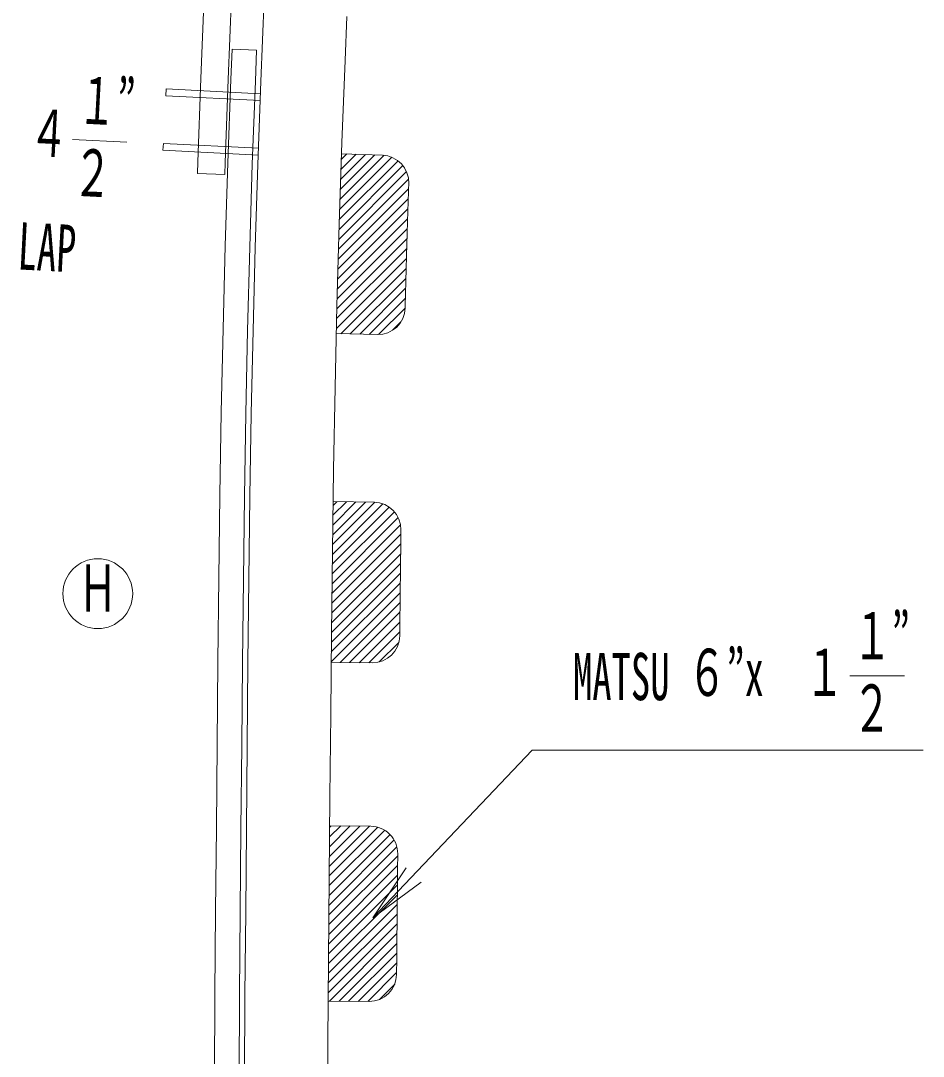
# Model space of a CAD drawing. Units: millimetres, scale not verified. Extents: x -8222 to 8222, y -5815 to 5815.
# Drawn here: x -4839 to -3999, y -1178 to -214 of the extents above; entities that cross this region are included whole.
import ezdxf
from ezdxf.enums import TextEntityAlignment as Align

# ---------------------------------------------------------------- set-up
doc = ezdxf.new("R2010")
doc.units = ezdxf.units.MM
doc.header["$LTSCALE"] = 20
doc.layers.add('0-0_0', color=3, linetype='Continuous', lineweight=18)
doc.layers.add('0-2_寸法', color=2, linetype='Continuous', lineweight=18)
doc.styles.add('ＭＳ ゴシック', font='')
doc.styles.get('ＭＳ ゴシック').set_extended_font_data('MS Gothic')

msp = doc.modelspace()

# ---------------------------------------------------------------- linework, layer by layer
at = {"layer": '0-0_0'}
for p, q in [((-4642.11, -240.93), (-4619.27, -241.83)), ((-4703.47, -277.82), (-4703.8, -284.17)), ((-4615.75, -282.33), (-4703.47, -277.82)), ((-4615.99, -288.67), (-4703.8, -284.17)), ((-4706.08, -328.56), (-4706.4, -334.9)), ((-4617.88, -339.44), (-4706.4, -334.9)), ((-4617.65, -333.09), (-4706.08, -328.56)), ((-4542.35, -399.38), (-4487.7, -344.73)), ((-4542.04, -390.09), (-4493.39, -341.45)), ((-4541.73, -380.8), (-4500.57, -339.64)), ((-4541.42, -371.51), (-4509.18, -339.27)), ((-4541.11, -362.22), (-4517.86, -338.97)), ((-4540.8, -352.93), (-4526.53, -338.66)), ((-4540.49, -343.63), (-4535.2, -338.35)), ((-4540.33, -338.17), (-4502.23, -339.52)), ((-4674.36, -356.62), (-4648.99, -357.42)), ((-4542.88, -417.87), (-4479.82, -354.81)), ((-4542.63, -408.64), (-4483.18, -349.19)), ((-4543.13, -427.11), (-4477.91, -361.88)), ((-4543.39, -436.34), (-4477.91, -370.87)), ((-4543.64, -445.57), (-4478.22, -380.15)), ((-4543.89, -454.81), (-4478.52, -389.43)), ((-4544.15, -464.04), (-4478.81, -398.7)), ((-4544.4, -473.27), (-4479.09, -407.96)), ((-4544.64, -482.49), (-4479.37, -417.22)), ((-4544.85, -491.68), (-4479.63, -426.47)), ((-4545.05, -500.86), (-4479.9, -435.71)), ((-4540.94, -505.73), (-4480.15, -444.95)), ((-4532.16, -505.93), (-4480.4, -454.17)), ((-4523.38, -506.13), (-4480.64, -463.4)), ((-4514.6, -506.34), (-4480.88, -472.61)), ((-4505.79, -506.51), (-4481.11, -481.83)), ((-4492.83, -502.52), (-4485.1, -494.79)), ((-4545.2, -505.63), (-4507.09, -506.51)), ((-4548.77, -711.13), (-4501.73, -664.09)), ((-4548.64, -702.02), (-4509.23, -662.61)), ((-4548.51, -692.91), (-4518.07, -662.47)), ((-4548.38, -683.8), (-4526.92, -662.34)), ((-4548.25, -674.69), (-4535.77, -662.21)), ((-4548.12, -665.58), (-4544.62, -662.08)), ((-4548.1, -662.03), (-4509.99, -662.59)), ((-4548.98, -729.3), (-4491.1, -671.42)), ((-4548.87, -720.21), (-4495.82, -667.16)), ((-4549.19, -747.47), (-4485.34, -683.62)), ((-4549.08, -738.38), (-4487.54, -676.84)), ((-4549.29, -756.55), (-4485.02, -692.28)), ((-4549.4, -765.64), (-4485.14, -701.38)), ((-4549.5, -774.72), (-4485.26, -710.48)), ((-4549.61, -783.81), (-4485.37, -719.57)), ((-4549.69, -792.88), (-4485.48, -728.66)), ((-4549.78, -801.94), (-4485.59, -737.75)), ((-4549.87, -811.01), (-4485.7, -746.84)), ((-4541.61, -811.73), (-4485.8, -755.92)), ((-4532.72, -811.82), (-4485.9, -765)), ((-4523.82, -811.91), (-4486, -774.08)), ((-4514.93, -811.99), (-4486.1, -783.16)), ((-4505.17, -811.22), (-4486.94, -792.99)), ((-4549.89, -811.65), (-4511.78, -812.03)), ((-4551.44, -983.21), (-4532.17, -963.94)), ((-4551.36, -974.15), (-4541.07, -963.86)), ((-4551.28, -965.08), (-4549.97, -963.78)), ((-4551.26, -963.77), (-4513.16, -964.11)), ((-4551.86, -1028.53), (-4495.15, -971.82)), ((-4551.77, -1019.46), (-4500.14, -967.83)), ((-4551.69, -1010.39), (-4506.38, -965.09)), ((-4551.6, -1001.33), (-4514.37, -964.1)), ((-4551.52, -992.27), (-4523.27, -964.02)), ((-4551.94, -1037.59), (-4491.31, -976.96)), ((-4552.11, -1055.72), (-4488.01, -991.62)), ((-4552.03, -1046.66), (-4488.74, -983.37)), ((-4552.2, -1064.79), (-4488.09, -1000.68)), ((-4552.29, -1073.86), (-4488.18, -1009.75)), ((-4552.37, -1082.92), (-4488.27, -1018.82)), ((-4552.45, -1091.98), (-4488.36, -1027.89)), ((-4552.51, -1101.02), (-4488.44, -1036.95)), ((-4552.57, -1110.07), (-4488.53, -1046.02)), ((-4552.64, -1119.11), (-4488.62, -1055.09)), ((-4551.52, -1126.97), (-4488.71, -1064.16)), ((-4542.6, -1127.03), (-4488.79, -1073.22)), ((-4533.69, -1127.1), (-4488.87, -1082.29)), ((-4524.77, -1127.16), (-4488.95, -1091.35)), ((-4515.86, -1127.23), (-4489.03, -1100.41)), ((-4505.1, -1125.46), (-4490.83, -1111.18)), ((-4552.74, -1126.96), (-4514.63, -1127.24))]:
    msp.add_line(p, q, dxfattribs=at)
for points in [[(-4645.47, 351.72), (-4652.23, 274.45), (-4657.52, 197.07), (-4660.63, 119.57), (-4662.28, 42.02), (-4663.54, -35.54), (-4665.4, -113.08), (-4668.1, -190.6), (-4671.13, -268.11), (-4674.01, -345.62), (-4674.36, -356.62)], [(-4620.17, 349.43), (-4626.92, 272.32), (-4632.19, 195.1), (-4635.27, 117.76), (-4636.91, 40.38), (-4638.16, -37.01), (-4640.03, -114.39), (-4642.72, -191.75), (-4645.75, -269.09), (-4648.65, -346.44), (-4648.99, -357.42)], [(-4612.29, -193.65), (-4615.33, -270.92), (-4618.21, -348.16), (-4620.63, -425.42), (-4622.62, -502.68), (-4624.23, -579.96), (-4625.51, -657.25), (-4626.54, -734.55), (-4627.36, -811.86), (-4628.08, -889.17), (-4628.75, -966.48), (-4629.47, -1043.8), (-4630.17, -1121.1), (-4630.49, -1198.38)], [(-4535.44, -210.42), (-4537.03, -251.52), (-4539.95, -327.58), (-4542.49, -403.65), (-4544.58, -479.74), (-4546.28, -555.84), (-4547.64, -631.94), (-4548.73, -708.05), (-4549.61, -784.16), (-4550.35, -860.28), (-4551.02, -936.39), (-4551.71, -1012.51), (-4552.42, -1088.62), (-4552.96, -1164.74), (-4552.87, -1240.85)], [(-4642.11, -240.93), (-4643.22, -269.19), (-4646.11, -346.53), (-4648.54, -423.87), (-4650.53, -501.24), (-4652.15, -578.61), (-4653.43, -655.99), (-4654.46, -733.38), (-4655.3, -810.77), (-4656.02, -888.17), (-4656.7, -965.57), (-4657.4, -1042.97), (-4658.11, -1120.36), (-4658.43, -1197.74), (-4657.91, -1275.11), (-4657.47, -1296.32)], [(-4619.27, -241.83), (-4620.4, -270.72), (-4623.29, -347.99), (-4625.71, -425.27), (-4627.7, -502.57), (-4629.31, -579.87), (-4630.59, -657.18), (-4631.62, -734.49), (-4632.44, -811.81), (-4633.16, -889.12), (-4633.83, -966.44), (-4634.55, -1043.75), (-4635.25, -1121.07), (-4635.57, -1198.39), (-4635.05, -1275.71), (-4634.63, -1295.85)], [(-4477.74, -365.76), (-4477.78, -366.92), (-4477.82, -368.08), (-4477.86, -369.24), (-4477.9, -370.4), (-4477.94, -371.56), (-4477.98, -372.72), (-4478.01, -373.88), (-4478.05, -375.04), (-4478.09, -376.2), (-4478.13, -377.36), (-4478.17, -378.52), (-4478.2, -379.68), (-4478.24, -380.84), (-4478.28, -382), (-4478.32, -383.16), (-4478.35, -384.32), (-4478.39, -385.48), (-4478.43, -386.64), (-4478.47, -387.8), (-4478.5, -388.96), (-4478.54, -390.12), (-4478.58, -391.27), (-4478.61, -392.43), (-4478.65, -393.59), (-4478.69, -394.75), (-4478.72, -395.91), (-4478.76, -397.07), (-4478.79, -398.23), (-4478.83, -399.39), (-4478.87, -400.55), (-4478.9, -401.71), (-4478.94, -402.87), (-4478.97, -404.03), (-4479.01, -405.19), (-4479.04, -406.35), (-4479.08, -407.51), (-4479.11, -408.67), (-4479.15, -409.83), (-4479.18, -410.99)], [(-4479.18, -410.99), (-4479.22, -412.15), (-4479.25, -413.31), (-4479.29, -414.47), (-4479.32, -415.63), (-4479.35, -416.79), (-4479.39, -417.95), (-4479.42, -419.11), (-4479.46, -420.27), (-4479.49, -421.43), (-4479.52, -422.59), (-4479.56, -423.75), (-4479.59, -424.91), (-4479.62, -426.07), (-4479.66, -427.23), (-4479.69, -428.39), (-4479.72, -429.55), (-4479.76, -430.71), (-4479.79, -431.87), (-4479.82, -433.03), (-4479.85, -434.19), (-4479.89, -435.35), (-4479.92, -436.51), (-4479.95, -437.67), (-4479.98, -438.83), (-4480.02, -439.99), (-4480.05, -441.15), (-4480.08, -442.31), (-4480.11, -443.47), (-4480.14, -444.63), (-4480.17, -445.79), (-4480.21, -446.95), (-4480.24, -448.11), (-4480.27, -449.27), (-4480.3, -450.43), (-4480.33, -451.59), (-4480.36, -452.75), (-4480.39, -453.91), (-4480.42, -455.07), (-4480.46, -456.23)], [(-4480.46, -456.23), (-4480.49, -457.39), (-4480.52, -458.55), (-4480.55, -459.71), (-4480.58, -460.87), (-4480.61, -462.03), (-4480.64, -463.19), (-4480.67, -464.35), (-4480.7, -465.51), (-4480.73, -466.67), (-4480.76, -467.83), (-4480.79, -468.99), (-4480.82, -470.15), (-4480.85, -471.31), (-4480.88, -472.47), (-4480.91, -473.63), (-4480.93, -474.79), (-4480.96, -475.95), (-4480.99, -477.11), (-4481.02, -478.27), (-4481.05, -479.43), (-4481.08, -480.59), (-4481.11, -481.75)], [(-4484.97, -688.33), (-4484.98, -689.31), (-4484.99, -690.3), (-4485.01, -691.28), (-4485.02, -692.27), (-4485.03, -693.25), (-4485.04, -694.24), (-4485.06, -695.23), (-4485.07, -696.21), (-4485.08, -697.2), (-4485.1, -698.18), (-4485.11, -699.17), (-4485.12, -700.15), (-4485.14, -701.14), (-4485.15, -702.13), (-4485.16, -703.11), (-4485.17, -704.1), (-4485.19, -705.08), (-4485.2, -706.07), (-4485.21, -707.05), (-4485.22, -708.04), (-4485.24, -709.02), (-4485.25, -710.01), (-4485.26, -711), (-4485.28, -711.98), (-4485.29, -712.97), (-4485.3, -713.95), (-4485.31, -714.94), (-4485.32, -715.92), (-4485.34, -716.91), (-4485.35, -717.9), (-4485.36, -718.88), (-4485.37, -719.87), (-4485.39, -720.85), (-4485.4, -721.84), (-4485.41, -722.82), (-4485.42, -723.81), (-4485.43, -724.8), (-4485.45, -725.78), (-4485.46, -726.77)], [(-4485.46, -726.77), (-4485.47, -727.75), (-4485.48, -728.74), (-4485.49, -729.72), (-4485.51, -730.71), (-4485.52, -731.69), (-4485.53, -732.68), (-4485.54, -733.67), (-4485.55, -734.65), (-4485.56, -735.64), (-4485.58, -736.62), (-4485.59, -737.61), (-4485.6, -738.59), (-4485.61, -739.58), (-4485.62, -740.57), (-4485.63, -741.55), (-4485.65, -742.54), (-4485.66, -743.52), (-4485.67, -744.51), (-4485.68, -745.49), (-4485.69, -746.48), (-4485.7, -747.47), (-4485.71, -748.45), (-4485.73, -749.44), (-4485.74, -750.42), (-4485.75, -751.41), (-4485.76, -752.39), (-4485.77, -753.38), (-4485.78, -754.36), (-4485.79, -755.35), (-4485.8, -756.34), (-4485.81, -757.32), (-4485.83, -758.31), (-4485.84, -759.29), (-4485.85, -760.28), (-4485.86, -761.26), (-4485.87, -762.25), (-4485.88, -763.24), (-4485.89, -764.22), (-4485.9, -765.21)], [(-4485.9, -765.21), (-4485.91, -766.19), (-4485.92, -767.18), (-4485.93, -768.16), (-4485.95, -769.15), (-4485.96, -770.14), (-4485.97, -771.12), (-4485.98, -772.11), (-4485.99, -773.09), (-4486, -774.08), (-4486.01, -775.06), (-4486.02, -776.05), (-4486.03, -777.04), (-4486.04, -778.02), (-4486.05, -779.01), (-4486.06, -779.99), (-4486.07, -780.98), (-4486.08, -781.96), (-4486.09, -782.95), (-4486.1, -783.93), (-4486.11, -784.92), (-4486.12, -785.91), (-4486.13, -786.89)], [(-4487.99, -989.74), (-4488, -990.87), (-4488.01, -991.99), (-4488.02, -993.11), (-4488.03, -994.24), (-4488.04, -995.36), (-4488.05, -996.48), (-4488.06, -997.61), (-4488.07, -998.73), (-4488.08, -999.85), (-4488.1, -1000.97), (-4488.11, -1002.1), (-4488.12, -1003.22), (-4488.13, -1004.34), (-4488.14, -1005.47), (-4488.15, -1006.59), (-4488.16, -1007.71), (-4488.17, -1008.84), (-4488.18, -1009.96), (-4488.19, -1011.08), (-4488.2, -1012.21), (-4488.21, -1013.33), (-4488.23, -1014.45), (-4488.24, -1015.57), (-4488.25, -1016.7), (-4488.26, -1017.82), (-4488.27, -1018.94), (-4488.28, -1020.07), (-4488.29, -1021.19), (-4488.3, -1022.31), (-4488.31, -1023.44), (-4488.32, -1024.56), (-4488.33, -1025.68), (-4488.35, -1026.81), (-4488.41, -1033.54), (-4488.42, -1034.67), (-4488.43, -1035.79), (-4488.44, -1036.91), (-4488.45, -1038.04), (-4488.47, -1039.16)], [(-4488.47, -1039.16), (-4488.48, -1040.28), (-4488.49, -1041.4), (-4488.5, -1042.53), (-4488.51, -1043.65), (-4488.52, -1044.77), (-4488.53, -1045.9), (-4488.54, -1047.02), (-4488.55, -1048.14), (-4488.56, -1049.27), (-4488.57, -1050.39), (-4488.59, -1051.51), (-4488.6, -1052.64), (-4488.61, -1053.76), (-4488.62, -1054.88), (-4488.63, -1056), (-4488.64, -1057.13), (-4488.65, -1058.25), (-4488.66, -1059.37), (-4488.67, -1060.5), (-4488.68, -1061.62), (-4488.69, -1062.74), (-4488.7, -1063.87), (-4488.71, -1064.99), (-4488.72, -1066.11), (-4488.74, -1067.24), (-4488.75, -1068.36), (-4488.76, -1069.48), (-4488.77, -1070.6), (-4488.78, -1071.73), (-4488.79, -1072.85), (-4488.8, -1073.97), (-4488.81, -1075.1), (-4488.82, -1076.22), (-4488.83, -1077.34), (-4488.84, -1078.47), (-4488.85, -1079.59), (-4488.86, -1080.71), (-4488.87, -1081.84), (-4488.88, -1082.96)], [(-4488.88, -1082.96), (-4488.89, -1084.08), (-4488.9, -1085.2), (-4488.91, -1086.33), (-4488.92, -1087.45), (-4488.93, -1088.57), (-4488.94, -1089.7), (-4488.95, -1090.82), (-4488.96, -1091.94), (-4488.97, -1093.07), (-4488.98, -1094.19), (-4488.99, -1095.31), (-4489, -1096.44), (-4489.01, -1097.56), (-4489.02, -1098.68), (-4489.03, -1099.8), (-4489.04, -1100.93), (-4489.05, -1102.05)]]:
    msp.add_lwpolyline(points, dxfattribs=at)
for centre, start, end in [((-4503.13, -364.91), 358.07131, 87.96484), ((-4506.5, -481.12), 268.67802, 358.58269), ((-4510.36, -687.98), 359.22391, 89.16395), ((-4511.53, -786.63), 269.4353, 359.40297), ((-4513.39, -989.51), 359.46552, 89.48795), ((-4514.45, -1101.84), 269.5864, 359.51884)]:
    msp.add_arc(centre, 25.4, start, end, dxfattribs=at)
at = {"layer": '0-2_寸法'}
for p, q in [((-4740.04, -327.49), (-4790.76, -324.88)), ((-4016.51, -824.01), (-4067.31, -824.01)), ((-4363.06, -893.45), (-3999, -893.45)), ((-4511.06, -1049.51), (-4466.05, -1016.18))]:
    msp.add_line(p, q, dxfattribs=at)
msp.add_lwpolyline([(-4363.06, -893.45), (-4511.06, -1049.51), (-4480.17, -1002.8)], dxfattribs=at)
msp.add_circle((-4767.09, -747.67), 32.5, dxfattribs=at)

# ---------------------------------------------------------------- texts
at = {"layer": '0-2_寸法', "style": 'ＭＳ ゴシック', "width": 0.6}
for s, p in [('１”', (-4787.26, -323.03)), ('４', (-4832.27, -353.15)), ('２', (-4791.7, -390.3)), ('LAP', (-4843.01, -458.98))]:
    msp.add_text(s, height=43.99, rotation=357.063, dxfattribs=at).set_placement(p, align=Align.BOTTOM_LEFT)
for s, p in [('Ｈ', (-4785.09, -777.67)), ('１”', (-4064.46, -821.98)), ('６”x', (-4218.25, -856.06)), ('１', (-4108.92, -856.06)), ('MATSU', (-4324.92, -859.97)), ('２', (-4064.89, -889.39))]:
    msp.add_text(s, height=43.99, dxfattribs=at).set_placement(p, align=Align.BOTTOM_LEFT)

doc.saveas('drawing.dxf')
